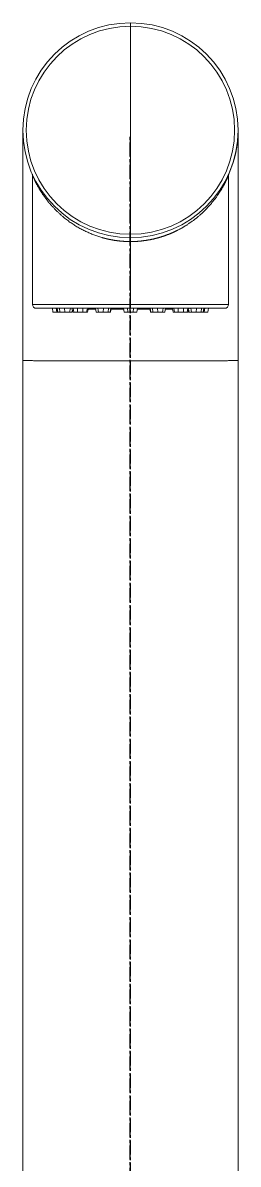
# Model space of a CAD drawing. Header units: inches. Extents: x 21126 to 21898, y -6726 to -5634.
# Drawn here: x 21256.1 to 21284.1, y -6095.5 to -5946.8 of the extents above; entities that cross this region are included whole.
import ezdxf

# ---------------------------------------------------------------- set-up
doc = ezdxf.new("R2010")
doc.units = ezdxf.units.IN
doc.header["$LTSCALE"] = 4.84
doc.header["$MEASUREMENT"] = 0
doc.linetypes.add('CENTER', pattern=[0.6, 0.375, -0.075, 0.075, -0.075])
doc.linetypes.add('CENTER2', pattern=[28.575, 19.05, -3.175, 3.175, -3.175])
doc.layers.get('0').update_dxf_attribs({"linetype": 'CONTINUOUS', "lineweight": 13})
doc.layers.add('2', color=1, linetype='CENTER2')

msp = doc.modelspace()

# ---------------------------------------------------------------- linework, layer by layer
at = {"linetype": 'Continuous'}
for p, q in [((21270.12, -5947.27), (21270.12, -5946.81)), ((21270.12, -5947.27), (21270.12, -5960.81)), ((21256.12, -5960.81), (21256.12, -5960.81)), ((21270.12, -5974.36), (21270.12, -5960.81)), ((21257.37, -5966.71), (21257.37, -5983.51)), ((21282.87, -5983.51), (21282.87, -5966.66)), ((21270.12, -5974.36), (21270.12, -5974.81)), ((21270.12, -5975.31), (21270.12, -5983.51)), ((21270.12, -5983.51), (21257.37, -5983.51)), ((21270.12, -5983.51), (21270.12, -5984.01)), ((21270.12, -5983.51), (21282.87, -5983.51)), ((21270.12, -5984.01), (21257.87, -5984.01)), ((21260.04, -5984.51), (21259.97, -5984.01)), ((21260.54, -5984.51), (21260.04, -5984.51)), ((21260.54, -5984.51), (21260.47, -5984.01)), ((21260.64, -5984.51), (21260.54, -5984.51)), ((21260.55, -5984.01), (21260.64, -5984.51)), ((21260.68, -5984.51), (21260.59, -5984.01)), ((21260.64, -5984.51), (21260.68, -5984.51)), ((21260.94, -5984.51), (21260.68, -5984.51)), ((21260.94, -5984.51), (21260.9, -5984.01)), ((21261.59, -5984.51), (21260.94, -5984.51)), ((21261.59, -5984.51), (21261.55, -5984.01)), ((21262.21, -5984.51), (21261.59, -5984.51)), ((21262.21, -5984.51), (21262.3, -5984.01)), ((21262.51, -5984.51), (21262.21, -5984.51)), ((21262.51, -5984.01), (21262.61, -5984.51)), ((21262.51, -5984.51), (21262.56, -5984.26)), ((21262.61, -5984.51), (21262.76, -5984.51)), ((21262.76, -5984.51), (21262.66, -5984.01)), ((21263.23, -5984.51), (21262.76, -5984.51)), ((21263.23, -5984.51), (21263.23, -5984.01)), ((21263.93, -5984.51), (21263.23, -5984.51)), ((21263.93, -5984.51), (21263.93, -5984.01)), ((21264.41, -5984.51), (21263.93, -5984.51)), ((21264.41, -5984.51), (21264.51, -5984.01)), ((21264.41, -5984.51), (21264.55, -5984.51)), ((21264.55, -5984.51), (21264.65, -5984.01)), ((21264.63, -5984.11), (21265.58, -5984.11)), ((21265.56, -5984.01), (21265.65, -5984.51)), ((21265.95, -5984.51), (21265.65, -5984.51)), ((21265.95, -5984.51), (21265.86, -5984.01)), ((21266.58, -5984.51), (21265.95, -5984.51)), ((21266.58, -5984.51), (21266.61, -5984.01)), ((21267.22, -5984.51), (21266.58, -5984.51)), ((21267.22, -5984.51), (21267.26, -5984.01)), ((21267.48, -5984.51), (21267.22, -5984.51)), ((21267.48, -5984.51), (21267.57, -5984.01)), ((21267.48, -5984.51), (21267.52, -5984.51)), ((21267.52, -5984.51), (21267.61, -5984.01)), ((21267.59, -5984.11), (21269.24, -5984.11)), ((21269.29, -5984.51), (21269.22, -5984.01)), ((21269.79, -5984.51), (21269.29, -5984.51)), ((21269.79, -5984.51), (21269.72, -5984.01)), ((21270.46, -5984.51), (21269.79, -5984.51)), ((21270.12, -5984.01), (21282.37, -5984.01)), ((21270.46, -5984.51), (21270.53, -5984.01)), ((21270.95, -5984.51), (21270.46, -5984.51)), ((21270.95, -5984.51), (21271.02, -5984.01)), ((21271.01, -5984.11), (21272.65, -5984.11)), ((21272.64, -5984.01), (21272.73, -5984.51)), ((21272.77, -5984.51), (21272.67, -5984.01)), ((21272.73, -5984.51), (21272.77, -5984.51)), ((21273.02, -5984.51), (21272.77, -5984.51)), ((21273.02, -5984.51), (21272.99, -5984.01)), ((21273.67, -5984.51), (21273.02, -5984.51)), ((21273.67, -5984.51), (21273.63, -5984.01)), ((21274.29, -5984.51), (21273.67, -5984.51)), ((21274.29, -5984.51), (21274.38, -5984.01)), ((21274.6, -5984.51), (21274.29, -5984.51)), ((21274.6, -5984.51), (21274.69, -5984.01)), ((21274.67, -5984.11), (21275.61, -5984.11)), ((21275.59, -5984.01), (21275.69, -5984.51)), ((21275.69, -5984.51), (21275.84, -5984.51)), ((21275.84, -5984.51), (21275.74, -5984.01)), ((21276.31, -5984.51), (21275.84, -5984.51)), ((21276.31, -5984.51), (21276.31, -5984.01)), ((21277.01, -5984.51), (21276.31, -5984.51)), ((21277.01, -5984.51), (21277.01, -5984.01)), ((21277.49, -5984.51), (21277.01, -5984.51)), ((21277.49, -5984.51), (21277.59, -5984.01)), ((21277.49, -5984.51), (21277.64, -5984.51)), ((21277.64, -5984.51), (21277.73, -5984.01)), ((21277.69, -5984.26), (21277.73, -5984.51)), ((21278.04, -5984.51), (21277.73, -5984.51)), ((21278.04, -5984.51), (21277.95, -5984.01)), ((21278.66, -5984.51), (21278.04, -5984.51)), ((21278.66, -5984.51), (21278.7, -5984.01)), ((21279.31, -5984.51), (21278.66, -5984.51)), ((21279.31, -5984.51), (21279.35, -5984.01)), ((21279.57, -5984.51), (21279.31, -5984.51)), ((21279.57, -5984.51), (21279.66, -5984.01)), ((21279.57, -5984.51), (21279.6, -5984.51)), ((21279.6, -5984.51), (21279.7, -5984.01)), ((21279.71, -5984.51), (21279.6, -5984.51)), ((21279.71, -5984.51), (21279.78, -5984.01)), ((21280.2, -5984.51), (21279.71, -5984.51)), ((21280.2, -5984.51), (21280.27, -5984.01))]:
    msp.add_line(p, q, dxfattribs=at)
for centre, radius, start, end in [((21270.12, -5960.81), 14, 90, 270), ((21270.12, -5960.81), 13.55, 90, 270), ((21270.12, -5960.81), 14, 0, 90), ((21270.12, -5960.81), 14, 270, 90), ((21270.12, -5960.81), 13.55, 270, 90), ((21270.12, -5960.81), 14, 335.9305, 0), ((21257.87, -5983.51), 0.5, 180, 270), ((21282.37, -5983.51), 0.5, 270, 0)]:
    msp.add_arc(centre, radius, start, end, dxfattribs=at)
for points, degree in [([(21256.12, -5960.66), (21256.12, -5960.71), (21256.12, -5960.76), (21256.12, -5960.81)], 3), ([(21284.12, -5960.81), (21284.12, -5960.82), (21284.12, -5960.81)], 2)]:
    msp.add_open_spline(points, degree=degree, dxfattribs=at)
for points, knots in [([(21256.12, -5960.88), (21256.12, -5960.92), (21256.12, -5961.11), (21256.12, -5961.7), (21256.12, -5962.69), (21256.12, -5963.83), (21256.12, -5965.02), (21256.12, -5966.18), (21256.12, -5967.27), (21256.12, -5968.38), (21256.12, -5969.68), (21256.12, -5971.32), (21256.12, -5973.35), (21256.12, -5975.81), (21256.12, -5978.76), (21256.12, -5981.78), (21256.12, -5984.79), (21256.12, -5987.7), (21256.12, -5989.74), (21256.12, -5990.81)], [0, 0, 0, 0, 0.046676, 0.127091, 0.198804, 0.262017, 0.316924, 0.363736, 0.402619, 0.437188, 0.478921, 0.528529, 0.585747, 0.650509, 0.723187, 0.804563, 0.864285, 0.929097, 1, 1, 1, 1]), ([(21284.12, -5990.81), (21284.12, -5989.89), (21284.12, -5988.12), (21284.12, -5985.6), (21284.12, -5983.02), (21284.12, -5980.43), (21284.12, -5977.92), (21284.12, -5975.84), (21284.12, -5974.15), (21284.12, -5972.74), (21284.12, -5971.41), (21284.12, -5969.98), (21284.12, -5968.39), (21284.12, -5966.7), (21284.12, -5964.99), (21284.12, -5963.38), (21284.12, -5962.19), (21284.12, -5961.39), (21284.12, -5961.05), (21284.12, -5960.94), (21284.12, -5960.92)], [0, 0, 0, 0, 0.06222, 0.118842, 0.170615, 0.240224, 0.301049, 0.353659, 0.398348, 0.435209, 0.470148, 0.513045, 0.564201, 0.623777, 0.691954, 0.768982, 0.855168, 0.917853, 0.984809, 1, 1, 1, 1]), ([(21257.34, -5966.52), (21257.34, -5966.52), (21257.35, -5966.55), (21257.37, -5966.62), (21257.37, -5966.68), (21257.37, -5966.71)], [0, 0, 0, 0, 0.041666, 0.535067, 1, 1, 1, 1]), ([(21270.12, -5975.31), (21270.11, -5975.31), (21270.07, -5975.31), (21270.02, -5975.31), (21269.97, -5975.31), (21269.92, -5975.31), (21269.87, -5975.31), (21269.82, -5975.31), (21269.77, -5975.31), (21269.72, -5975.31), (21269.67, -5975.31), (21269.62, -5975.31), (21269.57, -5975.3), (21269.52, -5975.3), (21269.47, -5975.3), (21269.42, -5975.3), (21269.37, -5975.29), (21269.32, -5975.29), (21269.27, -5975.29), (21269.22, -5975.28), (21269.17, -5975.28), (21269.12, -5975.28), (21269.07, -5975.27), (21269.02, -5975.27), (21268.97, -5975.26), (21268.92, -5975.26), (21268.87, -5975.26), (21268.82, -5975.25), (21268.77, -5975.25), (21268.72, -5975.24), (21268.67, -5975.24), (21268.62, -5975.23), (21268.57, -5975.22), (21268.52, -5975.22), (21268.47, -5975.21), (21268.42, -5975.21), (21268.37, -5975.2), (21268.32, -5975.19), (21268.27, -5975.19), (21268.22, -5975.18), (21268.17, -5975.17), (21268.12, -5975.16), (21268.06, -5975.16), (21268.01, -5975.15), (21267.96, -5975.14), (21267.91, -5975.13), (21267.86, -5975.12), (21267.81, -5975.11), (21267.76, -5975.11), (21267.71, -5975.1), (21267.66, -5975.09), (21267.62, -5975.08), (21267.57, -5975.07), (21267.52, -5975.06), (21267.47, -5975.05), (21267.42, -5975.04), (21267.37, -5975.03), (21267.32, -5975.02), (21267.27, -5975.01), (21267.22, -5975), (21267.17, -5974.99), (21267.12, -5974.97), (21267.07, -5974.96), (21267.02, -5974.95), (21266.97, -5974.94), (21266.92, -5974.93), (21266.87, -5974.91), (21266.82, -5974.9), (21266.77, -5974.89), (21266.72, -5974.88), (21266.67, -5974.86), (21266.62, -5974.85), (21266.57, -5974.84), (21266.52, -5974.82), (21266.48, -5974.81), (21266.43, -5974.8), (21266.22, -5974.74), (21265.85, -5974.62), (21265.33, -5974.44), (21264.81, -5974.22), (21264.29, -5973.99), (21263.78, -5973.73), (21263.27, -5973.45), (21262.77, -5973.14), (21262.28, -5972.81), (21261.88, -5972.51), (21261.55, -5972.26), (21261.3, -5972.05), (21261.04, -5971.82), (21260.78, -5971.58), (21260.51, -5971.33), (21260.24, -5971.05), (21259.97, -5970.76), (21259.76, -5970.53), (21259.61, -5970.35), (21259.51, -5970.23), (21259.42, -5970.12), (21259.33, -5970), (21259.23, -5969.88), (21259.14, -5969.76), (21259.05, -5969.64), (21258.97, -5969.52), (21258.88, -5969.4), (21258.8, -5969.29), (21258.73, -5969.18), (21258.66, -5969.07), (21258.59, -5968.97), (21258.53, -5968.88), (21258.47, -5968.78), (21258.41, -5968.7), (21258.36, -5968.61), (21258.26, -5968.44), (21258.11, -5968.19), (21257.94, -5967.89), (21257.8, -5967.62), (21257.69, -5967.39), (21257.59, -5967.18), (21257.5, -5966.99), (21257.43, -5966.84), (21257.39, -5966.74), (21257.37, -5966.71), (21257.37, -5966.7), (21257.37, -5966.7)], [0, 0, 0, 0, 0.002264, 0.004528, 0.006793, 0.009059, 0.011325, 0.013593, 0.015861, 0.01813, 0.020401, 0.022672, 0.024944, 0.027218, 0.029492, 0.031767, 0.034044, 0.036322, 0.038601, 0.040881, 0.043163, 0.045446, 0.04773, 0.050016, 0.052303, 0.054591, 0.056881, 0.059173, 0.061466, 0.06376, 0.066056, 0.068354, 0.070653, 0.072954, 0.075257, 0.077561, 0.079868, 0.082176, 0.084486, 0.086797, 0.089111, 0.091426, 0.093744, 0.096064, 0.098385, 0.100709, 0.103034, 0.105362, 0.107692, 0.110024, 0.112358, 0.114695, 0.117033, 0.119374, 0.121718, 0.124063, 0.126411, 0.128762, 0.131114, 0.13347, 0.135827, 0.138188, 0.14055, 0.142916, 0.145284, 0.147654, 0.150028, 0.152404, 0.154782, 0.157164, 0.159548, 0.161935, 0.164324, 0.166717, 0.169112, 0.171511, 0.173912, 0.199667, 0.226157, 0.253414, 0.281465, 0.310335, 0.340049, 0.370628, 0.402091, 0.434457, 0.451511, 0.469674, 0.48895, 0.50934, 0.530845, 0.553467, 0.577205, 0.602061, 0.611286, 0.620582, 0.62995, 0.639389, 0.648899, 0.658481, 0.668135, 0.678072, 0.687692, 0.696995, 0.705979, 0.714646, 0.722996, 0.731027, 0.738742, 0.746139, 0.753219, 0.759983, 0.789897, 0.817742, 0.843543, 0.867332, 0.889147, 0.916871, 0.943254, 0.96848, 0.992755, 1, 1, 1, 1]), ([(21282.87, -5966.7), (21282.87, -5966.7), (21282.87, -5966.71), (21282.86, -5966.74), (21282.82, -5966.82), (21282.77, -5966.95), (21282.69, -5967.11), (21282.61, -5967.29), (21282.52, -5967.48), (21282.4, -5967.7), (21282.27, -5967.95), (21282.15, -5968.17), (21282.06, -5968.33), (21282, -5968.43), (21281.94, -5968.53), (21281.87, -5968.65), (21281.79, -5968.77), (21281.71, -5968.9), (21281.61, -5969.04), (21281.51, -5969.19), (21281.41, -5969.35), (21281.29, -5969.51), (21281.16, -5969.69), (21281.04, -5969.84), (21280.94, -5969.98), (21280.85, -5970.08), (21280.77, -5970.19), (21280.68, -5970.29), (21280.6, -5970.39), (21280.52, -5970.49), (21280.43, -5970.58), (21280.35, -5970.67), (21280.27, -5970.76), (21280.19, -5970.85), (21280.11, -5970.93), (21280.04, -5971.01), (21279.96, -5971.09), (21279.89, -5971.17), (21279.82, -5971.24), (21279.74, -5971.31), (21279.68, -5971.38), (21279.61, -5971.45), (21279.54, -5971.51), (21279.48, -5971.57), (21279.42, -5971.63), (21279.36, -5971.68), (21279.3, -5971.74), (21279.24, -5971.79), (21279.19, -5971.83), (21279.11, -5971.9), (21279.01, -5971.99), (21278.88, -5972.1), (21278.76, -5972.21), (21278.63, -5972.31), (21278.5, -5972.41), (21278.37, -5972.51), (21278.23, -5972.61), (21278.1, -5972.71), (21277.97, -5972.8), (21277.84, -5972.89), (21277.71, -5972.98), (21277.58, -5973.07), (21277.44, -5973.16), (21277.31, -5973.24), (21277.18, -5973.32), (21277.05, -5973.4), (21276.91, -5973.48), (21276.78, -5973.56), (21276.65, -5973.63), (21276.52, -5973.7), (21276.39, -5973.77), (21276.27, -5973.83), (21276.17, -5973.88), (21276.08, -5973.93), (21275.99, -5973.97), (21275.9, -5974.01), (21275.81, -5974.05), (21275.72, -5974.1), (21275.63, -5974.14), (21275.54, -5974.18), (21275.45, -5974.21), (21275.36, -5974.25), (21275.27, -5974.29), (21275.18, -5974.33), (21275.09, -5974.36), (21275, -5974.4), (21274.91, -5974.43), (21274.82, -5974.47), (21274.72, -5974.5), (21274.63, -5974.53), (21274.54, -5974.57), (21274.45, -5974.6), (21274.36, -5974.63), (21274.26, -5974.66), (21274.17, -5974.69), (21274.08, -5974.72), (21273.98, -5974.75), (21273.89, -5974.77), (21273.8, -5974.8), (21273.7, -5974.83), (21273.61, -5974.85), (21273.52, -5974.88), (21273.42, -5974.9), (21273.33, -5974.92), (21273.23, -5974.95), (21273.14, -5974.97), (21273.05, -5974.99), (21272.95, -5975.01), (21272.86, -5975.03), (21272.76, -5975.05), (21272.67, -5975.07), (21272.57, -5975.09), (21272.48, -5975.1), (21272.39, -5975.12), (21272.29, -5975.14), (21272.2, -5975.15), (21272.1, -5975.17), (21272.01, -5975.18), (21271.91, -5975.19), (21271.82, -5975.2), (21271.72, -5975.22), (21271.63, -5975.23), (21271.54, -5975.24), (21271.44, -5975.25), (21271.35, -5975.26), (21271.25, -5975.27), (21271.16, -5975.27), (21271.06, -5975.28), (21270.97, -5975.29), (21270.87, -5975.29), (21270.78, -5975.3), (21270.69, -5975.3), (21270.59, -5975.31), (21270.5, -5975.31), (21270.4, -5975.31), (21270.31, -5975.31), (21270.22, -5975.31), (21270.15, -5975.31), (21270.12, -5975.31)], [0, 0, 0, 0, 0.007913, 0.029995, 0.052815, 0.076531, 0.101285, 0.120814, 0.141811, 0.164313, 0.188347, 0.213938, 0.221864, 0.230406, 0.239565, 0.249341, 0.259735, 0.270747, 0.282376, 0.294623, 0.307489, 0.320974, 0.335076, 0.349798, 0.358673, 0.367348, 0.375821, 0.384093, 0.392164, 0.400034, 0.407702, 0.41517, 0.422436, 0.429501, 0.436365, 0.443028, 0.449489, 0.45575, 0.461809, 0.467668, 0.473325, 0.478781, 0.484037, 0.489091, 0.493944, 0.498596, 0.503047, 0.507297, 0.511347, 0.515195, 0.524708, 0.534119, 0.543427, 0.552632, 0.561736, 0.570738, 0.579638, 0.588437, 0.597135, 0.605732, 0.614229, 0.622625, 0.630922, 0.63912, 0.647218, 0.655218, 0.66312, 0.670923, 0.678629, 0.686237, 0.693749, 0.701165, 0.706119, 0.711057, 0.715979, 0.720884, 0.725773, 0.730646, 0.735503, 0.740344, 0.74517, 0.749981, 0.754776, 0.759556, 0.764321, 0.769071, 0.773807, 0.778528, 0.783235, 0.787928, 0.792606, 0.797271, 0.801922, 0.80656, 0.811184, 0.815795, 0.820393, 0.824978, 0.829551, 0.834111, 0.838658, 0.843194, 0.847717, 0.852229, 0.856729, 0.861218, 0.865696, 0.870162, 0.874618, 0.879063, 0.883498, 0.887922, 0.892336, 0.89674, 0.901135, 0.90552, 0.909896, 0.914262, 0.91862, 0.922969, 0.92731, 0.931642, 0.935966, 0.940282, 0.944591, 0.948892, 0.953186, 0.957473, 0.961752, 0.966026, 0.970293, 0.974553, 0.978808, 0.983057, 0.987301, 0.991539, 0.995772, 1, 1, 1, 1]), ([(21282.87, -5966.71), (21282.87, -5966.68), (21282.88, -5966.62), (21282.89, -5966.55), (21282.91, -5966.52), (21282.91, -5966.52)], [0, 0, 0, 0, 0.483563, 0.996741, 1, 1, 1, 1]), ([(21256.12, -5990.81), (21256.12, -5993.88), (21256.12, -6000.16), (21256.12, -6009.74), (21256.12, -6019.58), (21256.12, -6029.6), (21256.12, -6039.7), (21256.12, -6053.28), (21256.12, -6070.24), (21256.12, -6090.22), (21256.12, -6103.4), (21256.12, -6109.81)], [0, 0, 0, 0, 0.07738, 0.158261, 0.241374, 0.325645, 0.410669, 0.496198, 0.667765, 0.838348, 1, 1, 1, 1]), ([(21284.12, -6109.81), (21284.12, -6103.4), (21284.12, -6090.22), (21284.12, -6070.24), (21284.12, -6053.28), (21284.12, -6039.7), (21284.12, -6029.6), (21284.12, -6019.58), (21284.12, -6009.74), (21284.12, -6000.16), (21284.12, -5993.88), (21284.12, -5990.81)], [0, 0, 0, 0, 0.161652, 0.332235, 0.503802, 0.589331, 0.674355, 0.758626, 0.841739, 0.92262, 1, 1, 1, 1])]:
    msp.add_open_spline(points, degree=3, knots=knots, dxfattribs=at)
msp.add_rational_spline([(21270.12, -5975.31), (21270.12, -5975.02), (21270.12, -5974.81), (21270.12, -5974.81)], [1.17157587286, 0.942808255649, 0.942808042381, 1.17157523305], degree=3, dxfattribs=at)
msp.add_rational_spline([(21284.12, -5990.81), (21284.12, -5990.83), (21281.65, -5990.85), (21275.07, -5990.86), (21265.17, -5990.86), (21258.6, -5990.85), (21256.12, -5990.83), (21256.12, -5990.81)], [1.01661171377, 1.01661065992, 0.958471418121, 1.01661171379, 1.01661171379, 0.958470715535, 1.01661171379, 1.01661171379], degree=4, knots=[0, 0, 0, 0, 0, 0.499998, 0.499998, 0.499998, 1, 1, 1, 1, 1], dxfattribs=at)
at = {"layer": '2', "linetype": 'CENTER'}
msp.add_open_spline([(21270.06, -6309.8), (21270.06, -6304.82), (21270.06, -6294.87), (21270.06, -6230.36), (21270.06, -6217.93), (21270.06, -6209.22), (21270.06, -6204.25), (21270.06, -6200.51), (21270.06, -6196.78), (21270.06, -6193.05), (21270.06, -6189.32), (21270.06, -6184.35), (21270.06, -6178.13), (21270.06, -5857.05), (21270.06, -6163.2), (21270.06, -6153.25), (21270.06, -6145.79), (21270.06, -6140.81)], degree=3, knots=[0, 0, 0, 0, 0.125, 0.25, 0.375001, 0.437501, 0.468751, 0.500001, 0.531251, 0.562501, 0.593751, 0.625001, 0.687501, 0.750001, 0.812501, 0.875001, 1, 1, 1, 1], dxfattribs=at)

doc.saveas('drawing.dxf')
